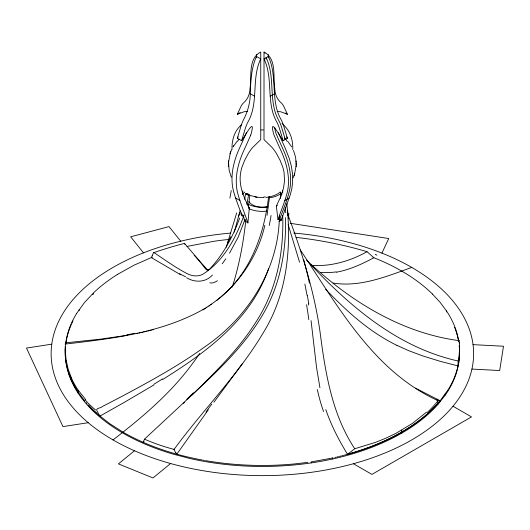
<?xml version="1.0" encoding="UTF-8"?>
<svg xmlns="http://www.w3.org/2000/svg" width="530" height="530" viewBox="0 0 530 530"><rect width="100%" height="100%" fill="white"/><g stroke="black" fill="none" stroke-linecap="round" stroke-linejoin="round"><path stroke-width="0.79" d="M249.557 208.336L249.557 208.919L249.557 208.336A9.619 2.776 42.3 0 0 248.815 207.793M277.15 111.532L280.536 111.711L287.432 114.261L283.484 105.775A62.156 35.888 -60 0 0 281.622 103.224C277.077 99.627 274.904 94.174 274.759 88.45C272.864 76.492 276.965 58.591 264.019 52.059L264.006 139.622L272.307 147.704A31.966 18.457 60 0 1 276.474 153.534L280.158 160.451L282.768 167.175A29.15 16.827 60 0 1 284.067 172.541L284.531 180.756L283.557 187.865L281.112 195.915L276.342 206.064L277.992 219.566L279.555 218.002L279.727 215.73M266.146 59.088L266.146 57.651C275.905 77.877 267.623 102.191 279.476 121.741A62.149 35.881 60 0 1 281.344 126.445L285.286 139.489L284.411 138.118M268.279 57.856L268.286 54.524M232.034 149.526C231.676 141.139 233.889 132.414 239.891 126.299A80.759 46.627 60 0 1 241.706 124.444M280.516 198.425L280.622 192.125L280.092 192.337M280.966 219.294L280.926 220.533A10.64 3.922 -46.3 0 0 279.038 221.434M250.286 93.744C250.716 81.136 251.24 68.105 256.467 56.412L260.733 58.876C250.975 79.109 259.256 103.416 247.404 122.967A62.156 35.888 -60 0 0 245.536 127.67L241.594 140.715L237.327 138.25L241.269 125.206A62.156 35.888 -60 0 1 243.137 120.502C247.523 112.234 250.206 103.151 250.286 93.744L254.559 96.208M282.762 190.76L282.682 192.734M228.562 162.829L229.139 170.229L231.292 177.192M228.602 161.915L230.331 152.898M242.853 190.846L242.694 194.305M294.422 174.675L296.157 165.658M296.197 164.744L295.621 157.344L293.468 150.381M228.649 160.868L228.562 164.744M296.111 166.705L296.197 162.829M459.119 340.644A193.337 112.022 14.1 0 1 458.192 361.016L457.98 365.919L439.933 361.235L422.947 355.988L408.617 350.635L396.917 345.368M127.412 335.238L101.097 339.074L65.799 342.824L65.342 344.069L65.223 349.853L66.091 359.916L68.211 369.284L71.345 377.804A193.602 117.62 -13.4 0 0 78.162 390.133L85.661 399.534M247.808 194.954L247.894 193.364M247.616 111.525L244.231 111.704L237.334 114.255L241.282 105.768A62.156 35.888 60 0 1 243.144 103.218C247.689 99.627 249.855 94.174 250.008 88.45C251.902 76.492 247.802 58.591 260.747 52.053L260.74 139.615L252.439 147.698A31.966 18.457 -60 0 0 248.272 153.528L244.595 160.444L241.978 167.175A29.15 16.827 -60 0 0 240.686 172.535C238.427 185.023 243.561 197.1 249.332 207.893L247.914 222.931A10.759 3.962 46.3 0 0 245.072 221.083L244.562 220.831L243.568 216.366L244.038 214.882M246.768 194.265C245.344 190.992 245.039 198.134 244.661 199.379M246.841 193.682A21.346 12.322 0 0 0 249.928 195.245L248.298 207.17M279.224 221.752C276.66 272.572 246.523 318.265 205.19 346.574C179.703 365.018 152.07 380.229 124.384 395.062C117.084 398.924 109.756 402.714 102.409 406.477C101.429 408.16 95.108 408.067 96.884 410.664C97.719 412.327 98.62 413.95 99.574 415.546M245.867 219.771C243.469 242.548 239.229 265.192 232.286 287.041M242.29 214.239C241.024 215.531 243.31 217.068 243.747 215.803M279.429 192.668A21.346 12.322 0 0 1 268.538 197.041C264.205 234.326 250.531 272.248 220.99 296.906M267.021 215.425L269.571 196.716L268.538 197.047M226.237 247.285L236.698 212.914M246.861 204.328L248.649 194.715L249.908 195.245M240.15 210.675L234.2 232.16M264.881 225.243C256.368 262.277 231.332 295.024 197.531 312.495C156.734 333.496 110.293 338.836 65.342 344.069M240.925 214.266L241.369 212.815M245.052 219.287L238.261 236.963L229.497 253.188M244.814 220.049L244.615 220.672M283.152 140.715L279.211 127.677A62.156 35.888 60 0 0 277.342 122.973C265.49 103.423 273.772 79.109 264.013 58.883L268.279 56.418C278.038 76.645 269.757 100.958 281.609 120.509A62.156 35.888 60 0 1 283.477 125.212L287.419 138.257L283.152 140.715C281.596 139.224 269.796 117.017 272.976 131.215A30.097 17.377 60 0 0 274.03 135.143L278.787 145.863A80.759 46.627 60 0 1 280.595 149.811C286.538 162.63 290.334 177.02 287.558 191.164C285.266 200.897 281.218 210.112 277.992 219.566M278.303 132.679L283.053 143.398A80.759 46.627 60 0 1 284.862 147.347L289.195 158.238L291.421 166.321L292.527 173.986L292.6 182.605L291.825 188.7L290.221 194.941L281.099 220.467L280.933 218.936M246.45 132.679L241.693 143.392A80.759 46.627 -60 0 0 239.885 147.34C233.942 160.159 230.146 174.555 232.922 188.693C235.108 198.041 238.957 206.899 242.084 215.962M250.716 135.137L245.96 145.856A80.759 46.627 -60 0 0 244.151 149.804C238.208 162.624 234.412 177.02 237.188 191.158C239.798 202.043 244.436 212.305 247.914 222.931M243.561 216.386C235.718 238.672 223.163 261.476 202.665 274.348C197.703 276.932 191.708 276.156 186.931 273.513C175.284 267.484 164.671 259.687 153.773 252.439M230.417 152.666L231.583 149.712M293.169 177.861L294.335 174.907M279.138 221.202C282.775 209.748 288.247 198.79 290.175 186.858C291.957 173.648 288.201 160.491 282.728 148.579A80.759 46.627 60 0 0 280.92 144.63L276.163 133.911A30.097 17.377 60 0 1 275.11 129.982L274.646 127.346M230.027 153.793L230.735 151.739M239.686 218.069C232.882 236.791 222.984 255.023 209.224 269.531M294.024 175.834L294.726 173.78M268.564 268.664L267.657 271.174M267.18 272.42C249.054 321.147 205.15 352.947 162.717 379.48M279.045 219.268L279.555 218.002M381.944 253.121L388.715 238.533L290.155 223.282M152.335 255.751L151.308 257.567L180.697 274.825M237.718 141.159L238.871 139.224M285.458 217.678C286.525 253.333 279.125 289.864 259.422 320.047C239.553 351.887 211.079 376.982 183.97 402.455L144.591 439.052L143.126 442.272L144.041 441.384M233.054 146.896L237.248 141.099M233.22 146.611L233.71 145.776M76.446 313.753L84.363 302.69L93.83 292.56A197.167 113.831 0 0 1 117.746 274.255M448.314 389.49L439.728 401.362M237.327 138.25L238.202 136.879M241.594 140.715C243.151 139.218 254.95 117.011 251.77 131.208A30.097 17.377 -60 0 1 250.716 135.137M225.826 258.779L222.229 263.781M242.409 363.567L213.928 402.217M208.27 409.869L176.834 454.177L175.721 452.454M174.171 449.255C203.116 409.65 238.44 374.723 263.509 332.363C287.247 293.971 291.613 247.523 286.816 203.54M440.198 400.793L415.454 388.139M440.039 400.985L438.317 402.999M439.569 401.548L438.111 403.237M430.93 410.684L437.946 403.423M65.422 347.375A197.167 113.837 0 0 0 172.336 453.892L189.515 458.397A197.167 113.837 0 0 0 437.78 404.609L445.584 394.691A197.167 113.837 0 0 0 459.265 346.587M437.78 403.608L436.932 404.549A197.167 113.831 0 0 1 401.76 432.089M191.767 395.294C214.65 372.709 238.182 350.131 255.467 322.783C276.269 291.295 283.961 252.976 282.709 215.657M183.512 403.337L184.672 402.204M212.437 275.01C205.839 282.497 194.808 282.841 186.606 277.74M426.458 412.174L412.532 423.331L395.864 433.394L386.078 438.098L375.77 442.285L354.742 448.744L347.475 454.303L344.401 455.137M220.089 297.681L218.274 299.192M134.494 450.745L118.435 463.882L152.965 477.947L170.587 463.518M276.342 206.064L277.356 205.249M216.439 300.662L217.36 299.934M113.003 439.907C142.742 417.057 171.786 392.438 193.821 361.798A164.525 94.989 -60 0 0 199.691 353.47M210.794 304.849L211.748 304.18M208.873 306.174L209.834 305.519M206.442 307.764L206.932 307.453M204.971 308.692L205.461 308.387M117.793 274.229L134.262 265.093L151.971 257.308M406.967 429.008L401.687 432.175M203.99 309.301L204.481 308.997M209.065 269.631L207.376 270.154L205.872 269.233L196.809 257.699L184.341 243.23L185.122 244.635M153.952 384.926L123.795 402.641L99.912 416.116L99.633 415.884M202.997 309.898L203.494 309.599M237.334 114.255L240.183 112.612M270.194 96.215L274.46 93.75M284.796 200.545L289.062 198.081M436.561 399.898L437.952 399.097M444.2 395.493L445.584 394.691L445.584 393.691M401.462 432.301L401.13 432.493M401.356 432.367L400.024 433.123A197.167 113.831 0 0 1 347.475 454.303C338.875 440.112 331.144 425.292 325.791 409.544M400.912 432.619L400.581 432.805M400.355 432.93C383.746 442.305 365.833 449.221 347.475 454.303M336.285 272.235C349.581 269.796 362.023 264.092 373.855 257.732L367.051 251.71C350.323 260.998 331.27 266.636 312.011 265.404M151.308 257.567L152.097 257.262M411.75 267.431C386.728 276.382 360.274 287.465 333.131 283.053M343.632 455.336L342.082 455.734M152.527 329.885L153.64 329.6M341.307 455.933L339.333 456.423M150.301 330.448L151.414 330.17M338.537 456.615L336.947 456.999M148.062 330.985L149.182 330.72M186.964 246.443L213.603 241.329A197.167 113.831 0 0 1 228.827 239.447M145.81 331.515L146.936 331.25M336.152 457.185L334.821 457.489M143.55 332.025L144.683 331.773M311.156 462.915L311.156 461.915L332.886 457.927M141.278 332.529L142.418 332.277M138.993 333.012L140.139 332.774M136.7 333.483L137.846 333.251M51.774 344.162L26.5 348.071L62.951 426.61L88.225 422.701M268.16 197.147L265.901 197.458M440.35 400.607L437.76 400.561L437.78 404.609M307.89 462.379L294.402 463.942A197.167 113.831 0 0 1 208.078 461.047L206.157 460.729M261.111 129.949L263.364 129.943M263.642 197.624L256.99 197.213L250.803 195.603M473.045 344.639L503.5 346.236L499.677 370.53L471.932 369.072M296.045 237.367C320.06 240.117 343.891 244.754 367.051 251.71M459.192 340.651C400.607 332.933 348.654 300.245 306.598 260.17M205.388 460.596L204.626 460.457M203.865 460.325L203.103 460.186M202.341 460.047L201.963 459.974A197.167 113.831 0 0 1 123.106 432.195M254.857 196.802L255.785 196.981M256.03 197.027L256.99 197.213M437.727 400.548C373.418 371.126 337.928 306.227 300.272 249.855M458.205 361.023C398.838 347.892 351.099 307.698 310.553 264.41M401.793 271.128L396.42 268.14A197.167 113.831 0 0 0 373.067 257.421M285.299 113.029L287.432 114.261M235.684 198.074L239.957 200.539M453.004 406.232L471.501 416.911L371.921 474.403L353.417 463.724M122.96 432.109L109.975 423.834L98.613 415.01M248.696 207.442L249.332 207.893M98.03 414.506L98.54 414.944M98.269 414.712L96.387 413.049M282.02 123.503L283.06 124.444A80.759 46.627 -60 0 1 284.875 126.306C290.871 132.421 293.09 141.146 292.732 149.533M96.891 413.499L95.592 412.327M96.049 412.744L93.883 410.737M95.234 411.995L94.691 411.492M94.314 411.141L93.618 410.478M93.565 410.425L93.088 409.968M93.313 410.187L92.074 408.981M92.299 409.2L91.584 408.498M432.44 294.017L440.231 302.491L446.631 311.11M91.783 408.69L90.875 407.775M91.279 408.186L88.821 405.629M90.531 407.424L89.789 406.656M325.685 289.347C344.288 308.712 364.203 327.308 387.761 340.518A178.345 178.146 42.7 0 0 396.904 345.394M89.484 406.331L89.027 405.848M88.795 405.602L87.987 404.728M194.185 255.334L195.007 256.215M195.815 257.083L196.61 257.944M208.29 270.644L197.001 258.375M86.171 402.694L86.834 403.449M287.704 141.318L291.692 146.863M264.019 52.059L265.007 53.219M84.833 401.117L78.162 392.193M180.71 241.19L169.024 226.588L130.672 236.824L143.498 252.85M285.272 138.403L287.048 141.166M78.201 392.246L77.108 390.557M446.71 311.223C452.752 320.392 457.138 330.753 458.788 341.645M77.632 391.385L75.558 388.006M286.544 136.886L287.419 138.257M76.93 390.279L71.967 381.156M354.742 448.744C331.886 414.195 325.327 372.583 320.1 332.35C314.33 291.222 301.742 251.531 287.167 212.769M99.912 416.116L99.706 415.772M75.392 387.721L74.558 386.251M74.286 385.754L73.239 383.773M72.994 383.276L72.259 381.779M72.027 381.282L71.716 380.606M71.881 380.971L68.9 373.537M247.444 205.136L247.258 204.673M288.141 224.508L299.556 262.198M304.849 284.067L307.055 295.283M319.928 387.755L316.523 367.323L311.05 320.61M308.526 303.75L308.758 305.161M296.118 160.961L296.157 161.822M228.602 165.751L228.635 166.612M285.272 207.793L285.385 212.709M446.558 310.991L446.558 311.991M401.793 430.141L401.793 433.109M332.747 457.953L332.747 458.953M256.48 54.517L256.467 57.849M79.169 309.553L79.169 310.553M78.201 390.12L78.201 393.247M71.345 377.804L71.345 380.779M266.756 211.132A21.359 12.329 0 0 1 248.696 208.528M242.78 194.165A21.359 12.329 0 0 1 244.781 192.072M279.979 192.072A21.359 12.329 0 0 1 281.98 194.165M267.902 206.912A21.352 12.329 0 0 1 248.173 204.209M65.833 343.625A197.167 113.837 0 0 1 71.325 324.499M71.974 323.068A197.167 113.837 0 0 1 73.007 320.935M92.757 294.587A197.167 113.837 0 0 1 93.77 293.613M454.621 327.348A197.167 113.837 0 0 1 458.576 341.346M459.232 345.229A197.167 113.831 0 0 1 448.287 389.537M430.89 410.717A197.167 113.831 0 0 1 406.927 429.035M71.305 379.699A197.167 113.831 0 0 1 65.415 346.474M65.68 343.798A197.167 113.831 0 0 1 76.486 313.68M401.853 271.161A197.167 113.831 0 0 1 432.48 294.064M307.287 295.283A175.609 65.495 78.1 0 1 308.765 303.776M281.105 193.576A27.189 20.359 -58.6 0 1 269.392 197.716M95.605 410.008A193.463 119.005 -15.4 0 1 85.072 399.819M162.551 378.89A178.378 37.537 -33 0 1 153.919 384.25M288.817 213.212A194.119 116.547 -68.6 0 1 288.505 218.426M271.069 215.458A194.119 165.141 -26.8 0 1 269.214 225.515M134.925 333.277A178.378 65.369 -0.5 0 1 126.836 334.781M248.663 195.086A26.573 16.993 65.1 0 1 245.675 193.655M153.587 252.439A18.802 12.336 -50.1 0 1 152.136 255.705M154.025 252.585A193.337 80.951 -5.4 0 1 184.533 243.409M185.586 276.773A180.836 20.895 40.6 0 1 179.531 273.699M217.386 280.721A167.666 30.104 -71.7 0 1 209.873 282.788M230.861 236.658A155.986 32.515 -72.8 0 1 227.555 242.634M239.62 212.914A189.899 109.233 70.5 0 1 238.44 216.717M375.2 254.44A197.16 117.819 -0.5 0 1 376.916 255.155M231.239 190.508A194.119 62.05 84.3 0 1 229.887 198.068M336.206 271.897A184.546 120.277 73.5 0 1 320.769 272.493M459.351 342.294A18.802 1.265 86.1 0 1 459.265 342.976M438.025 400.746A193.463 132.666 12.7 0 1 427.114 412.559M323.578 411.558A184.546 123.02 -74 0 1 317.324 389.537M306.578 304.717A193.516 56.71 78.8 0 1 308.811 319.636M303.677 259.733A158.801 67.979 77.9 0 1 309.421 283.166M175.569 452.501A18.802 14.131 39.2 0 1 174.006 449.268M174.078 449.394A193.337 135.19 -9.1 0 1 144.478 439.171M205.971 412.009A178.345 13.356 -51.7 0 1 211.808 404.085M287.697 210.529A189.899 66.906 -82.9 0 1 287.803 215.644M193.47 392.809A178.345 8.5 -45.1 0 1 186.785 399.335M265.265 196.888A14.085 8.129 0 0 1 263.834 197.014M266.65 206.806A14.085 8.129 0 0 1 248.961 201.526M293.799 233.061A211.245 121.966 0 0 1 439.88 419.793A211.245 121.966 0 0 1 84.986 419.899A211.245 121.966 0 0 1 230.749 233.081"/></g></svg>
